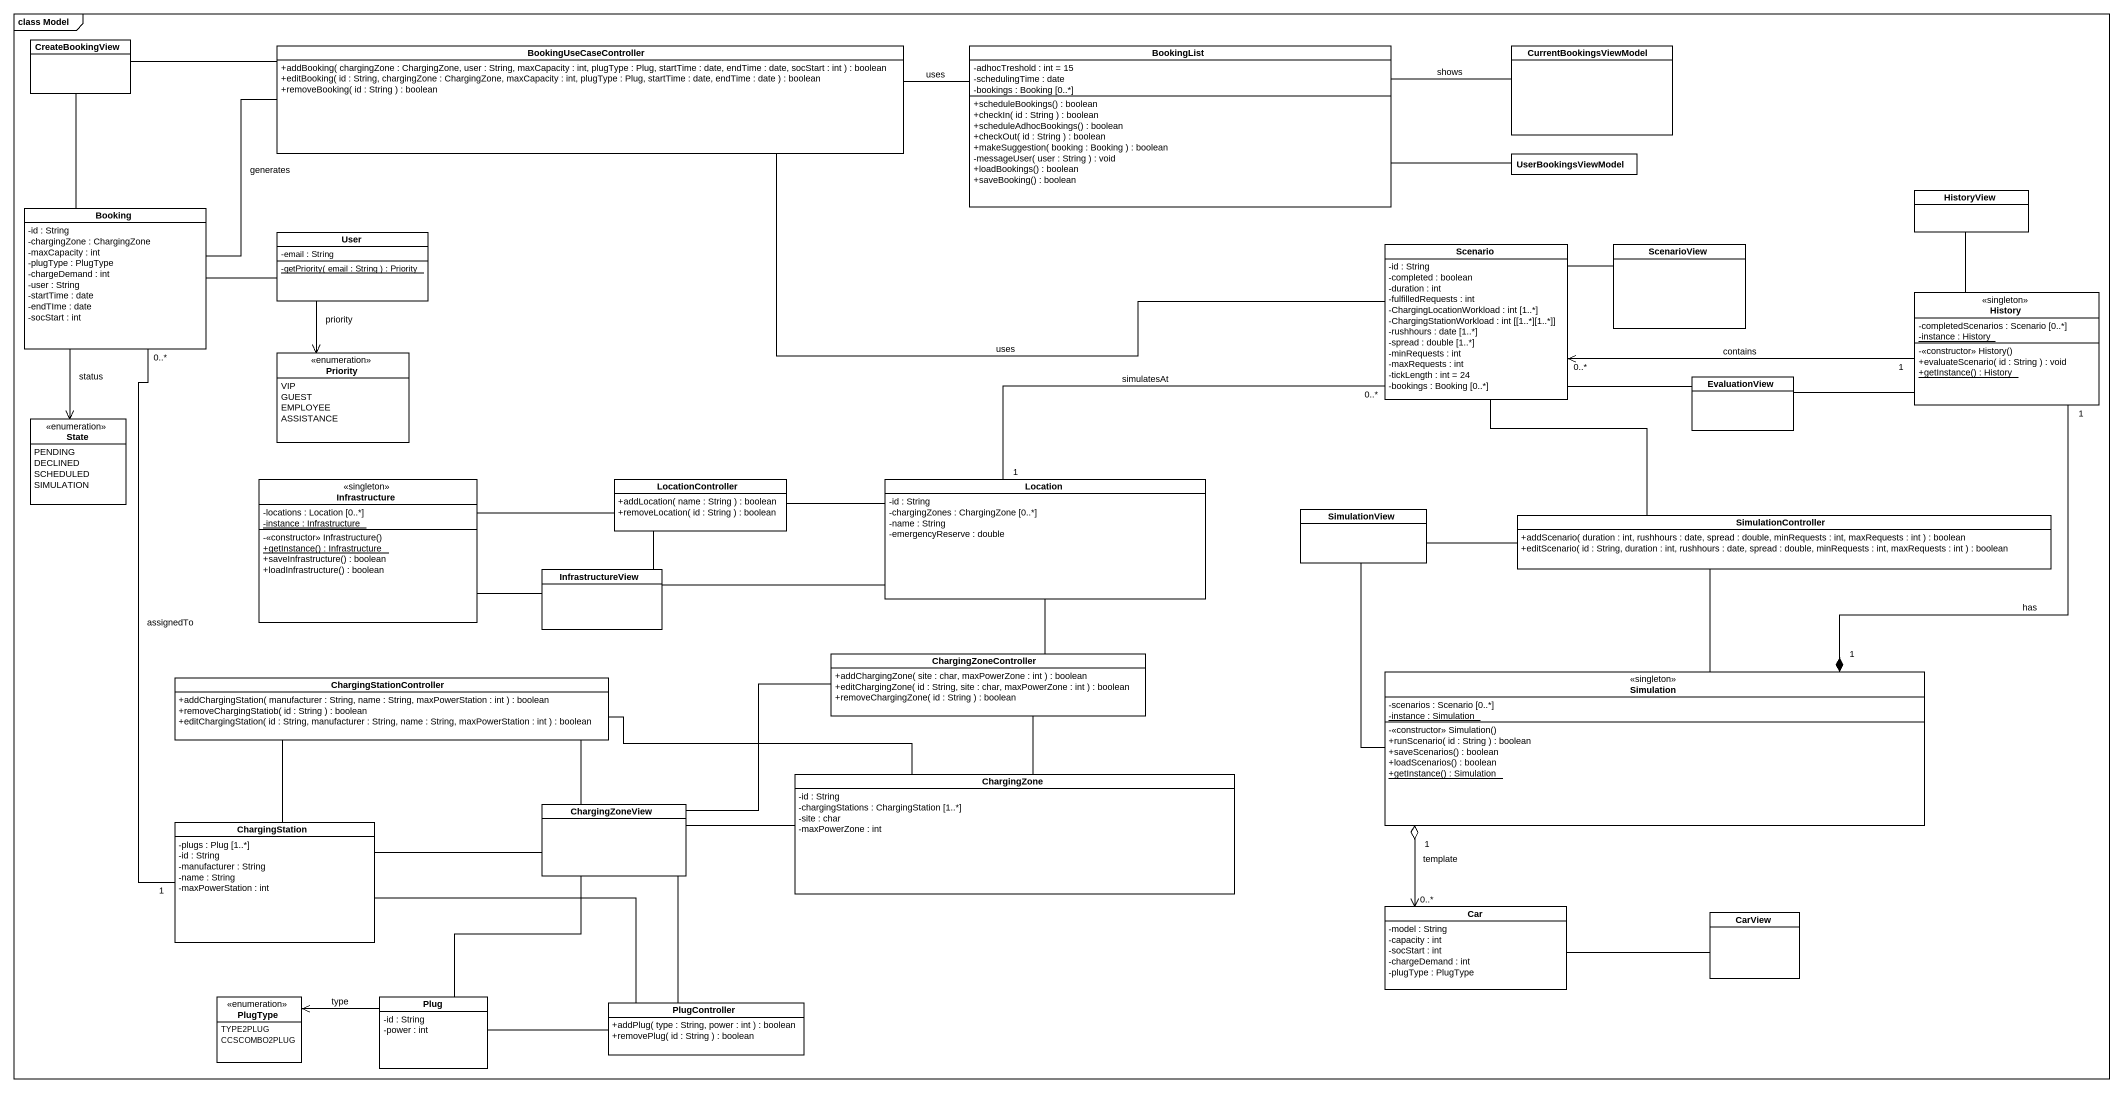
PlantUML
@startuml
mainframe class Model
hide circle
hide empty members
skinparam classAttributeIconSize 0
class CreateBookingView
class BookingUseCaseController {
  +addBooking( chargingZone : ChargingZone, user : String, maxCapacity : int, plugType : Plug, startTime : date, endTime : date, socStart : int ) : boolean
  +editBooking( id : String, chargingZone : ChargingZone, maxCapacity : int, plugType : Plug, startTime : date, endTime : date ) : boolean
  +removeBooking( id : String ) : boolean
}
class BookingList {
  -adhocTreshold : int = 15
  -schedulingTime : date
  -bookings : Booking [0..*]
  +scheduleBookings() : boolean
  +checkIn( id : String ) : boolean
  +scheduleAdhocBookings() : boolean
  +checkOut( id : String ) : boolean
  +makeSuggestion( booking : Booking ) : boolean
  -messageUser( user : String ) : void
  +loadBookings() : boolean
  +saveBooking() : boolean
}
class CurrentBookingsViewModel
class UserBookingsViewModel
class Booking {
  -id : String
  -chargingZone : ChargingZone
  -maxCapacity : int
  -plugType : PlugType
  -chargeDemand : int
  -user : String
  -startTime : date
  -endTIme : date
  -socStart : int
}
class HistoryView
class User {
  -email : String
  {static} -getPriority( email : String ) : Priority
}
class Scenario {
  -id : String
  -completed : boolean
  -duration : int
  -fulfilledRequests : int
  -ChargingLocationWorkload : int [1..*]
  -ChargingStationWorkload : int ~[~[1..*][1..*]]
  -rushhours : date [1..*]
  -spread : double [1..*]
  -minRequests : int
  -maxRequests : int
  -tickLength : int = 24
  -bookings : Booking [0..*]
}
class ScenarioView
class History <<singleton>> {
  -completedScenarios : Scenario [0..*]
  {static} -instance : History
  -<<constructor>> History()
  +evaluateScenario( id : String ) : void
  {static} +getInstance() : History
}
enum Priority {
  VIP
  GUEST
  EMPLOYEE
  ASSISTANCE
}
class EvaluationView
enum "State" as State_ {
  PENDING
  DECLINED
  SCHEDULED
  SIMULATION
}
class Infrastructure <<singleton>> {
  -locations : Location [0..*]
  {static} -instance : Infrastructure
  -<<constructor>> Infrastructure()
  {static} +getInstance() : Infrastructure
  +saveInfrastructure() : boolean
  +loadInfrastructure() : boolean
}
class LocationController {
  +addLocation( name : String ) : boolean
  +removeLocation( id : String ) : boolean
}
class Location {
  -id : String
  -chargingZones : ChargingZone [0..*]
  -name : String
  -emergencyReserve : double
}
class SimulationView
class SimulationController {
  +addScenario( duration : int, rushhours : date, spread : double, minRequests : int, maxRequests : int ) : boolean
  +editScenario( id : String, duration : int, rushhours : date, spread : double, minRequests : int, maxRequests : int ) : boolean
}
class InfrastructureView
class ChargingZoneController {
  +addChargingZone( site : char, maxPowerZone : int ) : boolean
  +editChargingZone( id : String, site : char, maxPowerZone : int ) : boolean
  +removeChargingZone( id : String ) : boolean
}
class Simulation <<singleton>> {
  -scenarios : Scenario [0..*]
  {static} -instance : Simulation
  -<<constructor>> Simulation()
  +runScenario( id : String ) : boolean
  +saveScenarios() : boolean
  +loadScenarios() : boolean
  {static} +getInstance() : Simulation
}
class ChargingStationController {
  +addChargingStation( manufacturer : String, name : String, maxPowerStation : int ) : boolean
  +removeChargingStatiob( id : String ) : boolean
  +editChargingStation( id : String, manufacturer : String, name : String, maxPowerStation : int ) : boolean
}
class ChargingZone {
  -id : String
  -chargingStations : ChargingStation [1..*]
  -site : char
  -maxPowerZone : int
}
class ChargingStation {
  -plugs : Plug [1..*]
  -id : String
  -manufacturer : String
  -name : String
  -maxPowerStation : int
}
class ChargingZoneView
class Car {
  -model : String
  -capacity : int
  -socStart : int
  -chargeDemand : int
  -plugType : PlugType
}
class CarView
enum PlugType {
  TYPE2PLUG
  CCSCOMBO2PLUG
}
class Plug {
  -id : String
  -power : int
}
class PlugController {
  +addPlug( type : String, power : int ) : boolean
  +removePlug( id : String ) : boolean
}
CreateBookingView -right- BookingUseCaseController
CreateBookingView -- Booking
BookingUseCaseController -left- Booking : generates
BookingList -left- BookingUseCaseController : uses
CurrentBookingsViewModel -left- BookingList : shows
UserBookingsViewModel -left- BookingList
Booking -right- User
Booking --> State_ : status
Booking "0..*" -- "1" ChargingStation : assignedTo
User --> Priority : priority
Scenario -left- BookingUseCaseController : uses
Scenario -right- ScenarioView
Scenario -right- EvaluationView
Scenario "0..*" -left- "1" Location : simulatesAt
Scenario -- SimulationController
History -up- HistoryView
History "1" -left-> "0..*" Scenario : contains
EvaluationView -right- History
Infrastructure -right- LocationController
Infrastructure -right- InfrastructureView
LocationController -right- Location
Location -- ChargingZoneController
SimulationView -right- SimulationController
SimulationView -- Simulation
SimulationController -- Simulation
InfrastructureView -up- LocationController
InfrastructureView -right- Location
ChargingZoneController -- ChargingZone
Simulation "1" *-up- "1" History : has
Simulation "1" o--> "0..*" Car : template
ChargingZone -left- ChargingStationController
ChargingZone -left- ChargingZoneView
ChargingStation -up- ChargingStationController
ChargingStation -right- ChargingZoneView
ChargingStation -right- PlugController
ChargingZoneView -right- ChargingZoneController
ChargingZoneView -left- ChargingStationController
ChargingZoneView -- PlugController
Car -right- CarView
Plug -up- ChargingZoneView
Plug -left-> PlugType : type
PlugController -left- Plug
@enduml
